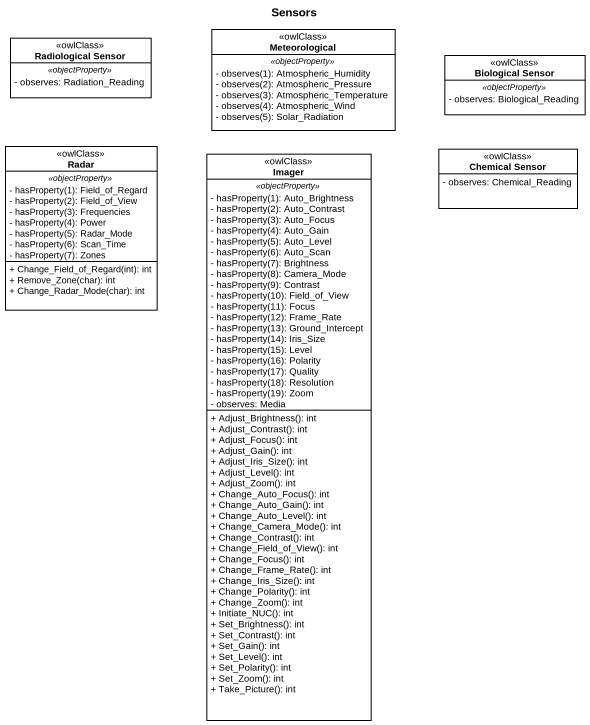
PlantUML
@startuml
title Sensors
hide circle
hide empty members
skinparam classAttributeIconSize 0
class "Radiological Sensor" as Radiological_Sensor <<owlClass>> {
  .. <<objectProperty>> ..
  - observes: Radiation_Reading
}
class Meteorological <<owlClass>> {
  .. <<objectProperty>> ..
  {field} - observes(1): Atmospheric_Humidity
  {field} - observes(2): Atmospheric_Pressure
  {field} - observes(3): Atmospheric_Temperature
  {field} - observes(4): Atmospheric_Wind
  {field} - observes(5): Solar_Radiation
}
class "Biological Sensor" as Biological_Sensor <<owlClass>> {
  .. <<objectProperty>> ..
  - observes: Biological_Reading
}
class Radar <<owlClass>> {
  .. <<objectProperty>> ..
  {field} - hasProperty(1): Field_of_Regard
  {field} - hasProperty(2): Field_of_View
  {field} - hasProperty(3): Frequencies
  {field} - hasProperty(4): Power
  {field} - hasProperty(5): Radar_Mode
  {field} - hasProperty(6): Scan_Time
  {field} - hasProperty(7): Zones
  --
  + Change_Field_of_Regard(int): int
  + Remove_Zone(char): int
  + Change_Radar_Mode(char): int
}
class Imager <<owlClass>> {
  .. <<objectProperty>> ..
  {field} - hasProperty(1): Auto_Brightness
  {field} - hasProperty(2): Auto_Contrast
  {field} - hasProperty(3): Auto_Focus
  {field} - hasProperty(4): Auto_Gain
  {field} - hasProperty(5): Auto_Level
  {field} - hasProperty(6): Auto_Scan
  {field} - hasProperty(7): Brightness
  {field} - hasProperty(8): Camera_Mode
  {field} - hasProperty(9): Contrast
  {field} - hasProperty(10): Field_of_View
  {field} - hasProperty(11): Focus
  {field} - hasProperty(12): Frame_Rate
  {field} - hasProperty(13): Ground_Intercept
  {field} - hasProperty(14): Iris_Size
  {field} - hasProperty(15): Level
  {field} - hasProperty(16): Polarity
  {field} - hasProperty(17): Quality
  {field} - hasProperty(18): Resolution
  {field} - hasProperty(19): Zoom
  - observes: Media
  --
  + Adjust_Brightness(): int
  + Adjust_Contrast(): int
  + Adjust_Focus(): int
  + Adjust_Gain(): int
  + Adjust_Iris_Size(): int
  + Adjust_Level(): int
  + Adjust_Zoom(): int
  + Change_Auto_Focus(): int
  + Change_Auto_Gain(): int
  + Change_Auto_Level(): int
  + Change_Camera_Mode(): int
  + Change_Contrast(): int
  + Change_Field_of_View(): int
  + Change_Focus(): int
  + Change_Frame_Rate(): int
  + Change_Iris_Size(): int
  + Change_Polarity(): int
  + Change_Zoom(): int
  + Initiate_NUC(): int
  + Set_Brightness(): int
  + Set_Contrast(): int
  + Set_Gain(): int
  + Set_Level(): int
  + Set_Polarity(): int
  + Set_Zoom(): int
  + Take_Picture(): int
}
class "Chemical Sensor" as Chemical_Sensor <<owlClass>> {
  - observes: Chemical_Reading
}
@enduml
